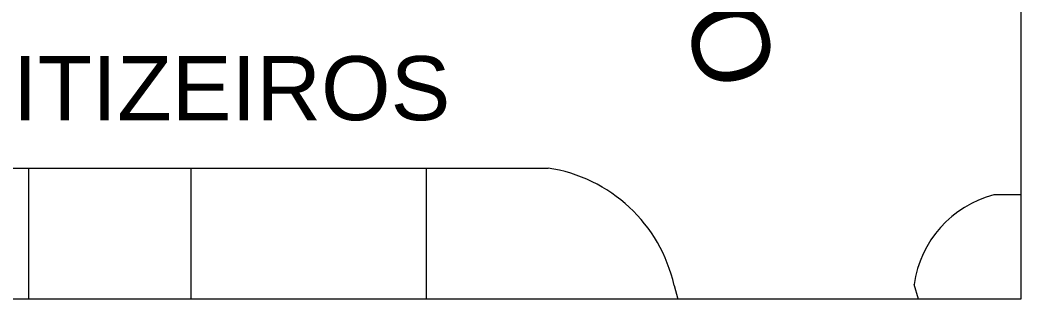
# Model space of a CAD drawing. Header units: metres. Extents: x 73 to 312, y -22 to 197.
# Drawn here: x 192.7 to 263.7, y 13.1 to 33 of the extents above; entities that cross this region are included whole.
import ezdxf

# ---------------------------------------------------------------- set-up
doc = ezdxf.new("R2010")
doc.units = ezdxf.units.M
doc.layers.add('SITUAÇÃO_dwg _3_', color=8, linetype='Continuous', lineweight=5)
doc.styles.add('Arial_3', font='arial.ttf', dxfattribs={"height": 5.429422})
doc.styles.add('Arial_4', font='arial.ttf', dxfattribs={"height": 4.547994})

# ---------------------------------------------------------------- blocks, each defined once
blk = doc.blocks.new('SITUAÇÃO_dwg _3_-1893990-SITUAÇÃO')
at = {"lineweight": 5}
for p, q in [((2254.102, 1556.14), (2411.256, 1556.14)), ((2374.385, 1556.14), (2374.385, 1546.841)), ((2385.921, 1546.841), (2385.921, 1556.14)), ((2402.597, 1556.14), (2402.597, 1546.841)), ((2444.816, 1554.241), (2442.896, 1554.241)), ((2420.203, 1547.811), (2420.476, 1546.841)), ((2437.532, 1546.841), (2437.241, 1547.872))]:
    blk.add_line(p, q, dxfattribs=at)
at = {"lineweight": 5, "flags": 128}
blk.add_lwpolyline([(2254.102, 1730.426), (2444.816, 1730.426), (2444.816, 1546.841), (2254.102, 1546.841)], close=True, dxfattribs=at)
at = {"lineweight": 5}
for centre, radius, start, end in [((2409.668, 1545.465), 10.793, 12.5578, 81.54097), ((2444.816, 1546.841), 7.645, 104.5457, 172.24767)]:
    blk.add_arc(centre, radius, start, end, dxfattribs=at)
at = {"lineweight": 5, "insert": (2381.434, 1724.485), "char_height": 5.42942, "width": 201.1248, "attachment_point": 1, "rotation": 285.95504, "line_spacing_factor": 0.941778, "style": 'Arial_3'}
blk.add_mtext('AVENIDA                     PAU                       FERRO', dxfattribs=at)
at = {"lineweight": 5, "insert": (2265.25, 1564.091), "char_height": 4.54799, "width": 166.37097, "attachment_point": 1, "line_spacing_factor": 0.941778, "style": 'Arial_4'}
blk.add_mtext('RUA                     DOS                      OITIZEIROS', dxfattribs=at)

msp = doc.modelspace()

# ---------------------------------------------------------------- block references
at = {"layer": 'SITUAÇÃO_dwg _3_', "color": 7}
msp.add_blockref('SITUAÇÃO_dwg _3_-1893990-SITUAÇÃO', (-2181.129, -1533.696), dxfattribs=at)

doc.saveas('drawing.dxf')
